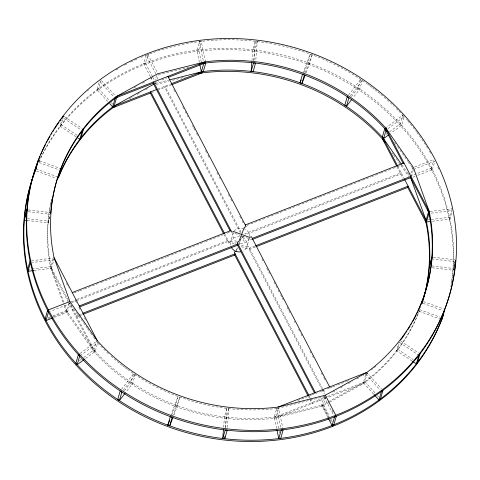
<?xml version="1.0" encoding="UTF-8"?>
<svg xmlns="http://www.w3.org/2000/svg" width="480" height="480" viewBox="0 0 480 480"><rect width="100%" height="100%" fill="white"/><g stroke="black" fill="none" stroke-linecap="round" stroke-linejoin="round"><path stroke-width="0.36" stroke-dasharray="2.4 1.8" d="M27.276 220.458L48.12 222.894L49.698 216.114M223.62 427.338L224.424 416.91L226.89 408.372L228.87 408.606L227.376 427.968M251.934 60.966L252.798 49.8L255.258 41.262L257.244 41.496L255.75 60.852M225.39 427.734L226.89 408.372M253.764 60.624L255.258 41.262M225.606 427.566L226.41 417.144L228.87 408.606M253.974 60.456L254.784 50.028L257.244 41.496M432.252 267.792L453.096 270.228L453.234 268.428L430.158 265.728M76.134 136.842L60.048 126.114L62.304 118.284M60.048 126.114L61.158 124.668L62.598 119.688M48.12 222.894L49.764 217.206M107.802 101.526L97.038 89.676L99.498 81.138M97.038 89.676L98.538 88.566L100.794 80.742M33.84 270.54L51.42 268.368L51.042 266.568L53.298 258.744M51.42 268.368L53.886 259.83L31.908 262.548M54.33 317.334L67.482 312.198L66.612 310.518L69.078 301.986M329.274 402.372L322.122 406.302L274.824 418.188A192.504 172.578 16.1 0 1 94.2 351.96L69.042 303.654L69.408 302.376M67.482 312.198L69.948 303.66L50.562 311.232M72.528 310.35L72.9 309.072M150.432 76.734L143.682 63.774L146.148 55.236L156.612 75.33L155.172 80.31M152.562 76.686L145.47 63.072L147.936 54.54L146.742 55.002M156.966 79.614L158.196 75.342M83.7 357.498L93.918 349.956L96.378 341.424L97.686 342.858L95.22 351.396L85.008 358.932M199.392 62.4L196.812 50.172L199.272 41.634L201.228 41.394L205.326 60.816M201.342 62.16L198.762 49.932L201.228 41.394M124.416 390.852L131.094 382.194L133.554 373.656L135.204 374.76L132.744 383.298L126.066 391.95M171.852 414.75L175.608 405.03L178.068 396.492L179.952 397.182L177.486 405.72L173.73 415.44M228.63 243.318L228.996 242.04L225.018 234.396M228.996 242.04L230.784 241.344L233.25 232.806L239.904 235.242M242.94 237.732L243.306 236.448L241.518 237.15A8.508 7.626 16.1 0 1 247.164 243.912A8.508 7.626 16.1 0 1 243.114 251.088M240.768 239.088L238.77 244.266L246.75 247.194L249.216 238.656A8.508 7.626 16.1 0 0 243.984 228.612M304.074 72.402L307.824 62.676L310.29 54.144L312.174 54.828L309.708 63.366L305.952 73.092M351.474 96.588L358.152 87.93L360.612 79.398L362.262 80.496L359.802 89.034L353.124 97.686M276.648 428.538L274.218 417.024L276.684 408.492L278.634 408.246L282.738 427.668M127.62 369.498A192.504 172.578 16.1 0 0 277.662 408.372L278.028 407.088M278.604 428.292L276.174 416.784L278.634 408.246M319.272 400.824L319.638 399.54M389.526 131.82L400.338 123.84L402.804 115.302L404.106 116.742L401.646 125.274L390.828 133.254M327.864 417.318L321.6 405.366L324.066 396.834L325.854 396.132L323.388 404.67L329.466 416.334M322.122 406.302L322.494 405.018L327.69 402.162M410.874 173.496L412.518 167.802L413.388 169.482L411.54 175.884M373.614 394.044L363.336 382.734L365.796 374.196L367.302 373.086L381.498 388.71M366.918 372.36L366.546 373.638L363.3 375.426M363.336 382.734L364.836 381.624L367.302 373.086M417.846 175.308L432.39 169.632L431.514 167.952L433.776 160.128M431.586 170.07L431.952 168.792M432.39 169.632L434.85 161.094L413.388 169.482M412.044 360.978L396.582 350.658L398.634 343.548M396.582 350.658L397.692 349.218L399.744 342.102M432.354 221.244L449.94 219.066L449.556 217.272L451.818 209.448M449.94 219.066L452.196 211.242M453.096 270.228L453.51 268.806M170.562 415.938L178.068 396.492M302.778 73.584L310.29 54.144M236.52 250.092L237.516 247.506M236.304 250.974L237.612 247.584M238.92 244.194L242.064 236.058M172.44 416.628L179.952 397.182M305.196 72.888L312.174 54.828M121.536 389.238L133.554 373.656M348.594 94.974L360.612 79.398M123.186 390.336L135.204 374.76M350.244 96.072L362.262 80.496M80.16 353.394L96.378 341.424M385.38 128.16L402.804 115.302M80.262 355.716L97.686 342.858M387.888 128.712L404.106 116.742M79.494 360.6L81.3 359.268M385.92 134.478L387.12 133.596M134.112 87.828L138.012 85.686M142.56 83.19L144.51 82.122M150.36 78.906L152.958 77.478M129.33 98.718L133.23 96.576M137.124 94.434L141.024 92.292M145.572 89.796L147.522 88.722M332.754 392.202L336.654 390.06M340.554 387.918L344.454 385.776M348.354 383.634L352.254 381.492M356.802 378.996L358.752 377.922M328.344 401.808L364.086 382.176A192.504 172.578 16.1 0 0 419.13 311.178M329.922 402.018L363.714 383.46A192.504 172.578 16.1 0 0 420.798 306.948M143.682 63.774L145.47 63.072M154.506 82.746L159.06 80.97M161.658 79.95L166.866 77.916M154.146 83.868L155.934 83.166M157.896 88.992L170.574 84.042M152.322 92.31L153.624 91.8M157.524 90.276L170.898 85.05M73.962 293.022L78.834 291.12M79.53 290.844L83.706 289.212M84.402 288.942L100.416 282.69M101.112 282.414L114.336 277.248M115.032 276.978L121.992 274.254M122.688 273.984L131.046 270.72M131.742 270.45L135.918 268.818M136.614 268.542L143.574 265.824M144.27 265.554L152.622 262.29M153.318 262.02L166.548 256.848M167.244 256.578L174.204 253.86M174.9 253.584L183.252 250.326M183.948 250.05L188.124 248.418M188.82 248.148L195.78 245.43M196.476 245.154L204.834 241.89M205.53 241.62L223.626 234.552M227.106 233.19L229.89 232.104M246.984 225.42L266.478 217.806M267.174 217.536L275.526 214.272M276.222 214.002L288.06 209.376M288.756 209.106L297.108 205.842M297.804 205.572L309.636 200.946M310.332 200.676L318.684 197.412M319.38 197.136L327.738 193.872M328.434 193.602L340.266 188.982M340.962 188.706L349.314 185.442M350.01 185.172L361.848 180.546M362.544 180.276L370.896 177.012M371.592 176.742L379.944 173.478M380.64 173.208L392.472 168.582M393.168 168.312L401.526 165.048M414.594 166.992L433.98 159.42M70.806 301.83L76.374 299.652M77.07 299.382L228.126 240.366L227.754 241.644L77.394 300.39M244.524 233.958L401.148 172.764L400.776 174.048L245.544 234.696M69.042 303.654L71.13 302.838M71.826 302.568L76.698 300.66M47.916 317.826L52.074 316.2M52.764 315.93L66.612 310.518M410.052 176.34L431.514 167.952M48.354 318.66L50.43 317.85M53.202 316.77L67.05 311.358L94.572 350.676A192.504 172.578 16.1 0 0 275.196 416.904L322.494 405.018L328.572 416.688M413.004 177.204L415.08 176.394M246.75 247.194L248.538 246.498L325.068 393.432M77.778 315.228L76.386 315.768L76.02 317.052L78.804 315.96M78.474 314.952L81.954 313.596M254.982 245.994L249.414 248.172L249.042 249.45L321.588 388.74M79.5 315.69L82.284 314.604M255.306 247.002L249.042 249.45L240.396 246.282M297.684 400.548L310.806 395.418M311.496 395.148L321.456 391.26M322.104 391.008L324.708 389.988M327.306 388.974L329.262 388.212M329.952 387.942L332.022 387.132M332.712 386.862L336.858 385.242M337.548 384.972L345.834 381.732M346.524 381.462L349.284 380.388M326.796 396.744L275.196 416.904L274.824 418.188L325.776 398.28M327.486 396.474L364.086 382.176L363.714 383.46L327.81 397.488M321.6 405.366L323.388 404.67M158.226 74.802L189.756 66.876M155.04 83.52L168.66 80.094M156.108 84.438L169.008 81.198M172.59 80.298L185.49 77.052M277.662 408.372L324.24 396.66M196.812 50.172L198.762 49.932M31.524 260.748L53.502 258.03M430.044 211.452L452.022 208.734M431.16 213.162L451.668 210.624M27.6 269.466L31.26 269.016M31.992 268.926L51.042 266.568M428.316 219.9L430.512 219.624M431.244 219.534L449.556 217.272M274.218 417.024L276.174 416.784M252.798 49.8L254.784 50.028M28.392 209.946L49.98 212.472M433.368 257.28L454.956 259.806M28.254 211.746L49.842 214.272M431.736 258.906L454.074 261.516M27.414 218.658L48.264 221.094M224.424 416.91L226.41 417.144M307.824 62.676L309.708 63.366M39.72 160.89L60.246 168.414M423.552 301.62L443.394 308.898M242.562 236.22L251.874 239.634M39.072 162.564L59.598 170.094M422.904 303.3L442.746 310.578M35.886 168.924L57.096 176.7M419.718 309.66L440.244 317.184M230.784 241.344L236.106 243.294M36.606 171.102L56.448 178.38M419.07 311.334L438.912 318.612M234.408 244.086L227.754 241.644L223.956 234.348M175.608 405.03L177.486 405.72M358.152 87.93L359.802 89.034M64.242 116.544L82.182 128.514M400.776 341.094L418.716 353.064M63.75 118.398L81.072 129.96M399.66 342.534L418.842 355.332M61.158 124.668L77.244 135.402M397.692 349.218L413.16 359.538M131.094 382.194L132.744 383.298M400.338 123.84L401.646 125.274M101.49 80.568L116.664 97.266M99.99 81.678L115.164 98.376M365.796 374.196L379.992 389.82M98.538 88.566L109.308 100.416M111.264 102.57L112.734 104.19M364.836 381.624L375.606 393.474M377.562 395.628L378.54 396.708M93.918 349.956L95.22 351.396M394.464 142.224L397.044 145.908M397.47 146.526L407.79 161.268M408.222 161.886L410.802 165.57M411.234 166.182L412.95 168.642M401.886 164.892L409.2 175.338M392.058 152.658L393.348 154.5M393.78 155.112L408.828 176.616M70.8 304.662L73.38 308.352M73.812 308.964L87.144 328.008M87.57 328.626L90.15 332.31M90.582 332.928L93.162 336.612M93.594 337.224L96.174 340.914M408.372 173.364L409.32 175.188M397.716 166.182L404.634 179.466M397.008 166.8L402.996 178.308M173.73 89.604L174.768 91.59M182.712 106.848L183.75 108.84M185.13 111.492L186.858 114.81M187.206 115.47L187.896 116.796M192.39 125.418L193.422 127.41M193.77 128.07L195.15 130.728M196.536 133.38L197.568 135.366M205.518 150.624L206.55 152.616M207.936 155.268L208.968 157.26M216.918 172.512L217.95 174.504M219.336 177.156L220.368 179.148M228.318 194.4L229.35 196.392M230.736 199.044L231.768 201.036M239.718 216.288L240.75 218.28M242.136 220.932L243.174 222.924M261.894 258.87L262.932 260.862M266.73 268.158L269.496 273.462M273.984 282.084L276.75 287.388M278.13 290.046L279.168 292.032M280.548 294.684L281.928 297.342M282.276 298.002L283.314 299.994M287.112 307.29L288.492 309.942M288.84 310.608L290.568 313.92M294.366 321.216L295.056 322.542M298.512 329.178L299.55 331.17M300.93 333.822L301.968 335.808M309.912 351.066L310.95 353.058M312.33 355.71L313.368 357.696M321.312 372.954L322.35 374.946M323.73 377.598L324.768 379.59M241.05 232.122L165.048 86.202L164.682 87.48L240.336 232.74M147.936 54.54L158.064 73.986M321.936 389.406L324.354 394.044M241.23 235.734L244.932 242.838M332.046 410.094L333.06 412.038M324.066 396.834L333.516 414.984M152.898 77.334L155.262 81.87M331.152 419.58L332.166 421.524M329.922 419.28L331.608 422.52M322.368 405.444L328.446 417.114M150.774 77.388L152.796 81.276M309.03 395.706L310.068 397.692M310.41 398.358L312.486 402.336L312.114 403.62L309.696 398.976M308.316 396.318L309.354 398.31M66.384 283.302L68.442 287.25M75.366 300.534L76.95 303.582M78.852 307.236L80.568 310.524M84.342 317.772L85.368 319.746M68.382 300.396L51.228 267.468A192.504 172.578 16.1 0 1 51.012 202.182M70.998 305.418L94.572 350.676L94.2 351.96L66.678 312.636L63.414 303.582M68.358 302.34L50.862 268.746A192.504 172.578 16.1 0 1 50.952 202.008M63.786 302.298L51.228 267.468L50.862 268.746L63.162 302.886M64.788 305.088L67.05 311.358M199.272 41.634L203.37 61.056M276.684 408.492L281.088 429.348M279.21 431.172L279.666 433.326M230.478 245.292A8.508 7.626 16.1 0 1 239.358 236.634M249.216 238.656A8.508 7.626 16.1 0 1 238.482 242.85M236.508 241.854A8.508 7.626 16.1 0 1 233.25 232.806M234.234 231.06A8.508 7.626 16.1 0 1 243.276 228.384M375.96 366.174A192.504 172.578 16.1 0 1 373.65 368.106M373.068 368.586A192.504 172.578 16.1 0 1 371.31 369.996M127.008 369.054A192.504 172.578 16.1 0 1 125.196 367.71M124.596 367.26A192.504 172.578 16.1 0 1 122.802 365.892M122.202 365.43A192.504 172.578 16.1 0 1 119.838 363.558M119.25 363.09A192.504 172.578 16.1 0 1 110.682 355.752M108.474 353.73A192.504 172.578 16.1 0 1 97.524 342.684M87.432 90.918A216.564 194.148 16.1 0 1 88.56 89.928M116.16 69.996A216.564 194.148 16.1 0 1 120.024 67.746M124.602 65.214A216.564 194.148 16.1 0 1 126.594 64.17M130.602 62.136A216.564 194.148 16.1 0 1 133.98 60.504M134.658 60.186A216.564 194.148 16.1 0 1 137.388 58.938M140.82 57.432A216.564 194.148 16.1 0 1 146.346 55.158M147.042 54.888A216.564 194.148 16.1 0 1 149.076 54.102M149.76 53.85A216.564 194.148 16.1 0 1 367.008 83.778M367.62 84.216A216.564 194.148 16.1 0 1 369.456 85.542M370.062 85.986A216.564 194.148 16.1 0 1 371.88 87.336M372.486 87.792A216.564 194.148 16.1 0 1 374.286 89.166M374.886 89.628A216.564 194.148 16.1 0 1 377.262 91.494M377.85 91.968A216.564 194.148 16.1 0 1 380.196 93.876M380.778 94.356A216.564 194.148 16.1 0 1 389.85 102.306M390.402 102.816A216.564 194.148 16.1 0 1 394.2 106.434M396.318 108.528A216.564 194.148 16.1 0 1 398.406 110.646M398.922 111.18A216.564 194.148 16.1 0 1 402.96 115.482M403.458 116.022A216.564 194.148 16.1 0 1 404.466 117.144M406.464 119.406A216.564 194.148 16.1 0 1 407.454 120.546M407.946 121.122A216.564 194.148 16.1 0 1 409.896 123.438M410.382 124.026A216.564 194.148 16.1 0 1 416.472 131.778M416.922 132.384A216.564 194.148 16.1 0 1 427.872 148.638M429.402 151.2A216.564 194.148 16.1 0 1 430.89 153.78M437.778 167.022A216.564 194.148 16.1 0 1 438.744 169.08M51.114 201.282A192.504 172.578 16.1 0 1 51.618 199.104M51.162 201.456A192.504 172.578 16.1 0 1 51.648 199.272M38.928 162.12A216.564 194.148 16.1 0 1 295.302 59.922A216.564 194.148 16.1 0 1 450.768 286.914M38.988 161.52A216.564 194.148 16.1 0 1 294.474 58.284A216.564 194.148 16.1 0 1 451.386 284.154"/><path stroke-width="0.72" d="M24.3 220.11L24.438 218.31L26.904 209.772L26.766 211.572L24.3 220.11L27.276 220.458M50.634 213.756L50.724 212.556M222.756 438.504L225.216 429.972L227.202 430.2L224.742 438.738L222.756 438.504L223.446 429.57M251.13 71.394L253.59 62.856L255.576 63.09L253.11 71.628L251.13 71.394L251.82 62.46M224.742 438.738L224.91 436.506M455.652 260.49L453.918 267.378M35.886 168.924L38.352 160.386L35.238 170.598L35.67 169.482M27.978 271.266L30.444 262.728L30.06 260.934L27.6 269.466L27.978 271.266L33.84 270.54M59.256 173.898L60.078 171.054M59.286 174.354L60.93 168.666L60.282 170.34M79.842 139.32L82.308 130.782L83.418 129.342L80.958 137.88L79.842 139.32L77.988 138.084M46.02 320.58L48.486 312.048L47.61 310.368L45.15 318.906L46.02 320.58L52.944 317.874M112.698 106.914L115.164 98.376L116.664 97.266L114.204 105.804L112.698 106.914L109.764 103.68M223.608 233.688L150.372 93.072L150.738 91.788L224.67 233.73M230.244 231.168L153.204 83.256L153.576 81.972L231.828 232.224L233.616 231.522L249.582 237.378L251.37 236.682L329.628 386.928M77.196 364.698L79.662 356.16L78.354 354.726L75.894 363.258L77.196 364.698L84.408 359.376M201.366 71.754L203.826 63.216L205.782 62.976L203.316 71.508L201.366 71.754L199.848 64.56M119.388 400.602L121.848 392.07L120.198 390.966L117.738 399.504L119.388 400.602L125.172 393.102M167.826 425.172L170.292 416.634L172.176 417.324L169.71 425.856L167.826 425.172L169.704 420.306M307.968 395.658L234.732 255.042L235.104 253.764L82.656 313.32M314.604 393.138L237.564 245.226L237.936 243.942L79.224 305.952M300.048 82.818L302.514 74.28L304.392 74.97L301.932 83.508L300.048 82.818L301.122 80.04M346.446 106.344L348.906 97.806L347.256 96.702L344.796 105.24L346.446 106.344L351.786 99.42M278.772 438.606L281.238 430.068L283.188 429.828L280.728 438.366L278.772 438.606L276.954 429.972M383.622 138.576L386.082 130.044L384.78 128.604L382.314 137.142L383.622 138.576L388.428 135.03M332.064 425.46L334.53 416.928L336.318 416.226L333.852 424.764L332.064 425.46L328.014 417.684M332.592 426.39L332.958 425.112M335.424 416.574L335.79 415.296L325.326 395.202L278.028 407.088A192.504 172.578 16.1 0 1 97.404 340.86L69.882 301.542L54.066 257.652A192.504 172.578 16.1 0 1 116.286 96.54L157.878 73.698L205.176 61.812A192.504 172.578 16.1 0 1 385.8 128.04L413.322 167.364L429.138 211.254L428.772 212.532A192.504 172.578 16.1 0 1 418.128 310.794M421.746 304.146A192.504 172.578 16.1 0 0 425.934 222.348L407.754 187.44L408.126 186.162L255.678 245.724M427.764 209.748L428.772 212.532L410.592 177.624L410.958 176.346L252.246 238.356M426.498 221.97L428.958 213.432L428.58 211.632L426.114 220.17L426.498 221.97L430.158 221.514M378.996 399.972L381.462 391.434L382.962 390.324L380.502 398.862L378.996 399.972L374.106 394.584M416.376 363.87L418.842 355.332L419.952 353.886L417.486 362.424L416.376 363.87L412.662 361.392M454.878 262.734L455.496 260.604M441.648 319.614L444.762 309.402L441.648 319.614L439.596 318.864M169.71 425.856L172.926 417.528M301.932 83.508L305.148 75.174M421.536 302.802L422.184 301.122M62.514 117.576L63.624 116.13M117.864 96.75L115.914 97.824A192.504 172.578 16.1 0 0 50.658 213.456M153.744 84.234L113.454 106.362A192.504 172.578 16.1 0 0 58.14 178.038M115.68 106.212L113.082 107.64A192.504 172.578 16.1 0 0 58.308 177.954M325.326 395.202L366.918 372.36A192.504 172.578 16.1 0 0 429.138 211.254L385.8 128.04L385.428 129.324L403.266 163.572M153.204 83.256L115.914 97.824L116.286 96.54L205.176 61.812L204.804 63.096L168.204 77.394M156.594 89.502L113.454 106.362L113.082 107.64L150.372 93.072M171.264 83.772L202.338 71.628A192.504 172.578 16.1 0 1 382.968 137.856L401.46 164.274M171.588 84.78L201.972 72.912A192.504 172.578 16.1 0 1 382.596 139.14L384.75 142.212M72.246 292.56L230.958 230.55M245.268 224.958L403.98 162.948M48.414 309.93L69.882 301.542M79.548 306.96L237.564 245.226M252.57 239.364L410.592 177.624M236.016 251.388L234.228 252.084L308.688 395.04M82.98 314.328L234.732 255.042M256.002 246.732L407.754 187.44M278.028 407.088L366.918 372.36M201.936 63.816L204.804 63.096A192.504 172.578 16.1 0 1 385.428 129.324L387.15 131.778M169.374 79.914L202.338 71.628L201.972 72.912L198.39 73.812M397.374 165.522L382.968 137.856L382.596 139.14L396.66 166.146M404.634 179.466L426.306 221.07A192.504 172.578 16.1 0 1 421.884 303.57M167.886 76.38L246.138 226.632L244.35 227.334L238.854 241.572L237.06 242.268L315.318 392.52M54.066 257.652L97.404 340.86M410.49 177.18L426.306 221.07L425.934 222.348L425.184 220.26M240.378 251.898A8.508 7.626 16.1 0 1 231.18 247.236M417.504 312.144A192.504 172.578 16.1 0 1 416.862 313.488M416.208 314.826A192.504 172.578 16.1 0 1 412.374 322.098M411.636 323.4A192.504 172.578 16.1 0 1 410.886 324.696M410.118 325.986A192.504 172.578 16.1 0 1 407.754 329.808M406.944 331.062A192.504 172.578 16.1 0 1 406.116 332.316M405.282 333.558A192.504 172.578 16.1 0 1 400.5 340.218M455.628 260.79A216.564 194.148 16.1 0 1 195.546 424.464A216.564 194.148 16.1 0 1 39.972 156.408M40.848 154.35A216.564 194.148 16.1 0 1 41.454 152.982M42.072 151.62A216.564 194.148 16.1 0 1 45.336 144.852M46.374 142.848A216.564 194.148 16.1 0 1 47.082 141.516M47.802 140.184A216.564 194.148 16.1 0 1 50.028 136.236M51.18 134.286A216.564 194.148 16.1 0 1 51.966 132.99M52.758 131.7A216.564 194.148 16.1 0 1 53.562 130.422M54.378 129.15A216.564 194.148 16.1 0 1 59.04 122.28M59.916 121.062A216.564 194.148 16.1 0 1 60.81 119.85M61.704 118.644A216.564 194.148 16.1 0 1 63.066 116.856M442.902 316.584A216.564 194.148 16.1 0 1 169.566 427.218A216.564 194.148 16.1 0 1 35.73 169.662M443.526 314.604A216.564 194.148 16.1 0 1 170.322 426.078A216.564 194.148 16.1 0 1 36.102 168.384M429.414 265.644L429.276 267.444L431.736 258.906L431.88 257.106L429.414 265.644M79.38 354.162A216.564 194.148 16.1 0 0 444.804 308.958A216.564 194.148 16.1 0 0 200.622 40.236A216.564 194.148 16.1 0 0 79.38 354.162"/></g></svg>
